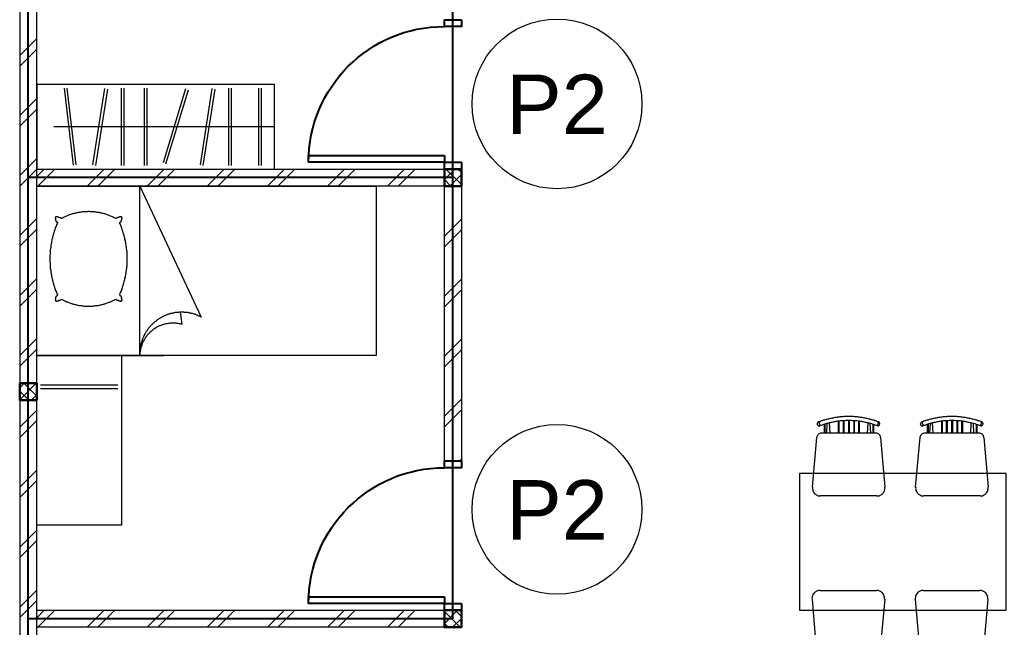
# Model space of a CAD drawing. Header units: millimetres. Extents: x -108 to 357, y -17 to 192.
# Drawn here: x -1.05 to 4.76, y 7.65 to 11.23 of the extents above; entities that cross this region are included whole.
import ezdxf
from ezdxf.enums import TextEntityAlignment as Align

# ---------------------------------------------------------------- set-up
doc = ezdxf.new("R2010")
doc.units = ezdxf.units.MM
for name, color, linetype, lineweight in [('ars', 11, 'Continuous', 0), ('KOL', 1, 'Continuous', 30), ('KOLOM', 4, 'Continuous', 9), ('NOT', 7, 'Continuous', 20), ('tem', 5, 'Continuous', 20)]:
    doc.layers.add(name, color=color, linetype=linetype, lineweight=lineweight)
doc.layers.add('as', color=1, linetype='Continuous', plot=False)
doc.layers.add('Kusen', color=30, linetype='Continuous')
doc.styles.add('S', font='simplex', dxfattribs={"width": 0.75})
doc.styles.get("Standard").update_dxf_attribs({"font": 'arial.ttf'})

# ---------------------------------------------------------------- blocks, each defined once
blk = doc.blocks.new('NAV')
blk.add_circle((0, -0.4), 0.4)
at = {"style": 'S', "width": 0.75, "flags": 4}
blk.add_attdef('AV', text='', height=0.3, dxfattribs=at).set_placement((0, -0.4), align=Align.MIDDLE)
blk = doc.blocks.new('K 10.10')
at = {"layer": 'ars'}
h = blk.add_hatch(dxfattribs=at)
h.set_pattern_fill('_USER', color=256, scale=0.05, angle=45, double=1, pattern_type=0)
h.set_pattern_definition([(45, (0, 0), (-0.035355339, 0.035355339), []), (135, (0, 0), (-0.035355339, -0.035355339), [])])
h.paths.add_polyline_path([(1560.5383, 1380.4069), (1560.6383, 1380.4069), (1560.6383, 1380.5069), (1560.5383, 1380.5069)])
at = {"layer": 'KOL'}
blk.add_lwpolyline([(1560.5383, 1380.4069), (1560.6383, 1380.4069), (1560.6383, 1380.5069), (1560.5383, 1380.5069)], close=True, dxfattribs=at)
blk = doc.blocks.new('LEMARI1')
for points in [[(0.6998, 0.4988), (-0.6998, 0.4988)], [(-0.6998, 0), (0.6998, 0), (0.6998, 0.4988), (-0.6998, 0.4988), (-0.6998, 0)], [(-0.5387, 0.4758), (-0.4855, 0.023)], [(-0.4685, 0.0254), (-0.5206, 0.477)], [(-0.3002, 0.4746), (-0.3705, 0.0242)], [(-0.3523, 0.0218), (-0.2821, 0.4709)], [(-0.2034, 0.477), (-0.2034, 0.0218)], [(-0.1852, 0.0218), (-0.1852, 0.477)], [(-0.0678, 0.477), (-0.0678, 0.0218)], [(-0.0496, 0.0218), (-0.0496, 0.477)], [(0.1755, 0.4722), (0.0436, 0.0363)], [(0.0605, 0.0315), (0.1937, 0.4673)], [(0.3317, 0.4746), (0.2627, 0.0242)], [(0.2797, 0.0218), (0.3499, 0.4709)], [(0.4286, 0.477), (0.4286, 0.0218)], [(0.4467, 0.0218), (0.4467, 0.477)], [(0.6053, 0.477), (0.6053, 0.0218)], [(0.6235, 0.0218), (0.6235, 0.477)], [(0.6998, 0.2494), (-0.5993, 0.2494)]]:
    blk.add_lwpolyline(points)
blk = doc.blocks.new('MEJA MAKAN')
for points in [[(0.4025, 1.2167), (-0.4025, 1.2167)], [(-0.4025, 1.2167), (-0.4025, 0)], [(0.4025, 0), (0.4025, 1.2167)], [(-0.7185, 1.1114), (-0.7209, 1.1053), (-0.7234, 1.0993), (-0.7258, 1.0944), (-0.727, 1.0884), (-0.7294, 1.0835), (-0.7306, 1.0775), (-0.7318, 1.0726), (-0.7343, 1.0666), (-0.7355, 1.0605), (-0.7367, 1.0557), (-0.7391, 1.0496), (-0.7403, 1.0436), (-0.7415, 1.0387), (-0.7427, 1.0327), (-0.7439, 1.0266), (-0.7452, 1.0218), (-0.7452, 1.0157), (-0.7464, 1.0097), (-0.7476, 1.0048), (-0.7488, 0.9988), (-0.7488, 0.9927), (-0.75, 0.9867), (-0.75, 0.9818), (-0.7512, 0.9758), (-0.7512, 0.9697), (-0.7524, 0.9637), (-0.7524, 0.9588), (-0.7524, 0.9528), (-0.7524, 0.9467), (-0.7536, 0.9407), (-0.7536, 0.9358), (-0.7536, 0.9298), (-0.7536, 0.9237), (-0.7536, 0.9177), (-0.7524, 0.9128), (-0.7524, 0.9068), (-0.7524, 0.9007), (-0.7524, 0.8947), (-0.7512, 0.8898), (-0.7512, 0.8838), (-0.75, 0.8777), (-0.75, 0.8717), (-0.7488, 0.8668), (-0.7488, 0.8608), (-0.7476, 0.8547), (-0.7464, 0.8487), (-0.7452, 0.8438), (-0.7452, 0.8378), (-0.7439, 0.8317), (-0.7427, 0.8269), (-0.7415, 0.8208), (-0.7403, 0.8148), (-0.7391, 0.8099), (-0.7367, 0.8039), (-0.7355, 0.7978), (-0.7343, 0.793), (-0.7318, 0.7869), (-0.7306, 0.7809), (-0.7294, 0.776), (-0.727, 0.77), (-0.7258, 0.7651), (-0.7234, 0.7591), (-0.7209, 0.7542), (-0.7185, 0.7482)], [(-0.7222, 1.1053), (-0.6992, 1.0969)], [(-0.6967, 1.1017), (-0.6979, 1.1053), (-0.7004, 1.1077), (-0.7028, 1.1102), (-0.7052, 1.1126), (-0.7088, 1.1126), (-0.7125, 1.1126), (-0.7161, 1.1126), (-0.7185, 1.1102)], [(-0.6301, 1.1186), (-0.6362, 1.1174), (-0.641, 1.115), (-0.6447, 1.1126), (-0.6495, 1.109), (-0.6519, 1.1053), (-0.6544, 1.1005), (-0.6556, 1.0956), (-0.6568, 1.0896)], [(-0.3372, 1.1429), (-0.6301, 1.1186)], [(-0.2863, 1.0956), (-0.2863, 1.1005), (-0.2875, 1.1053), (-0.2887, 1.1102), (-0.29, 1.115), (-0.2924, 1.1199), (-0.2948, 1.1235), (-0.2984, 1.1271), (-0.3008, 1.1308), (-0.3057, 1.1344), (-0.3093, 1.1368), (-0.3142, 1.1392), (-0.3178, 1.1416), (-0.3226, 1.1429), (-0.3275, 1.1429), (-0.3323, 1.1441), (-0.3372, 1.1429)], [(0.3214, 1.1404), (0.3166, 1.1404), (0.3117, 1.1404), (0.3069, 1.1392), (0.3021, 1.138), (0.2972, 1.1368), (0.2936, 1.1344), (0.2887, 1.132), (0.2851, 1.1283), (0.2815, 1.1247), (0.2791, 1.1211), (0.2766, 1.1174), (0.2742, 1.1126), (0.2718, 1.1077), (0.2706, 1.1029), (0.2706, 1.0981), (0.2706, 1.0932)], [(0.3214, 1.1404), (0.6144, 1.115)], [(0.641, 1.0872), (0.6398, 1.0932), (0.6386, 1.0981), (0.6362, 1.1029), (0.6326, 1.1065), (0.6289, 1.1102), (0.6253, 1.1126), (0.6205, 1.115), (0.6144, 1.115)], [(0.704, 1.1102), (0.7016, 1.1114), (0.6979, 1.1126), (0.6943, 1.1126), (0.6907, 1.1126), (0.687, 1.1102), (0.6846, 1.1077), (0.6822, 1.1041), (0.681, 1.1005)], [(0.7052, 1.1041), (0.6834, 1.0969)], [(0.704, 0.747), (0.7064, 0.7518), (0.7076, 0.7579), (0.71, 0.7627), (0.7125, 0.7688), (0.7137, 0.7736), (0.7161, 0.7797), (0.7173, 0.7857), (0.7185, 0.7906), (0.7209, 0.7966), (0.7222, 0.8015), (0.7234, 0.8075), (0.7246, 0.8136), (0.7258, 0.8184), (0.727, 0.8245), (0.7282, 0.8305), (0.7294, 0.8366), (0.7306, 0.8414), (0.7318, 0.8475), (0.7331, 0.8535), (0.7331, 0.8584), (0.7343, 0.8644), (0.7343, 0.8705), (0.7355, 0.8765), (0.7355, 0.8814), (0.7367, 0.8874), (0.7367, 0.8935), (0.7379, 0.8995), (0.7379, 0.9044), (0.7379, 0.9104), (0.7379, 0.9165), (0.7379, 0.9225), (0.7379, 0.9274), (0.7379, 0.9334), (0.7379, 0.9395), (0.7379, 0.9455), (0.7379, 0.9504), (0.7379, 0.9564), (0.7367, 0.9625), (0.7367, 0.9685), (0.7355, 0.9734), (0.7355, 0.9794), (0.7343, 0.9855), (0.7343, 0.9915), (0.7331, 0.9964), (0.7331, 1.0024), (0.7318, 1.0085), (0.7306, 1.0145), (0.7294, 1.0194), (0.7282, 1.0254), (0.727, 1.0315), (0.7258, 1.0363), (0.7246, 1.0424), (0.7234, 1.0484), (0.7222, 1.0533), (0.7209, 1.0593), (0.7185, 1.0654), (0.7173, 1.0702), (0.7161, 1.0763), (0.7137, 1.0811), (0.7125, 1.0872), (0.71, 1.0932), (0.7076, 1.0981), (0.7064, 1.1041), (0.704, 1.109)], [(-0.6967, 1.1017), (-0.6992, 1.0969), (-0.7016, 1.092), (-0.7028, 1.0872), (-0.7052, 1.0811), (-0.7064, 1.0763), (-0.7088, 1.0702), (-0.71, 1.0654), (-0.7113, 1.0605), (-0.7125, 1.0545), (-0.7149, 1.0496), (-0.7161, 1.0436), (-0.7173, 1.0387), (-0.7185, 1.0327), (-0.7197, 1.0278), (-0.7209, 1.023), (-0.7222, 1.0169), (-0.7222, 1.0121), (-0.7234, 1.0061), (-0.7246, 1.0012), (-0.7246, 0.9952), (-0.7258, 0.9903), (-0.727, 0.9843), (-0.727, 0.9794), (-0.7282, 0.9734), (-0.7282, 0.9685), (-0.7282, 0.9625), (-0.7294, 0.9564), (-0.7294, 0.9516), (-0.7294, 0.9455), (-0.7294, 0.9407), (-0.7294, 0.9346), (-0.7294, 0.9298), (-0.7294, 0.9237), (-0.7294, 0.9189), (-0.7294, 0.9128), (-0.7294, 0.908), (-0.7294, 0.9019), (-0.7282, 0.8971), (-0.7282, 0.891), (-0.7282, 0.8862), (-0.727, 0.8801), (-0.727, 0.8753), (-0.7258, 0.8692), (-0.7246, 0.8644), (-0.7246, 0.8584), (-0.7234, 0.8535), (-0.7222, 0.8475), (-0.7222, 0.8426), (-0.7209, 0.8366), (-0.7197, 0.8317), (-0.7185, 0.8257), (-0.7173, 0.8208), (-0.7161, 0.8148), (-0.7149, 0.8099), (-0.7125, 0.8039), (-0.7113, 0.799), (-0.71, 0.7942), (-0.7076, 0.7881), (-0.7064, 0.7833), (-0.7052, 0.7772), (-0.7028, 0.7724), (-0.7016, 0.7676), (-0.6992, 0.7615), (-0.6967, 0.7567)], [(-0.6568, 1.0593), (-0.7137, 1.0557)], [(-0.7076, 1.0751), (-0.6568, 1.0751)], [(-0.7076, 1.0714), (-0.6568, 1.0714)], [(-0.6568, 1.0896), (-0.6568, 0.77)], [(-0.2863, 1.0956), (-0.2863, 0.7639)], [(0.2706, 0.7615), (0.2706, 1.0932)], [(0.641, 0.7676), (0.641, 1.0872)], [(0.6907, 1.0726), (0.641, 1.0726)], [(0.6931, 1.0678), (0.641, 1.0678)], [(0.641, 1.0569), (0.6967, 1.0545)], [(0.6822, 0.7554), (0.6846, 0.7603), (0.6858, 0.7651), (0.6883, 0.7712), (0.6895, 0.776), (0.6919, 0.7809), (0.6931, 0.7869), (0.6943, 0.7918), (0.6967, 0.7978), (0.6979, 0.8027), (0.6992, 0.8075), (0.7004, 0.8136), (0.7016, 0.8184), (0.7028, 0.8245), (0.704, 0.8293), (0.7052, 0.8354), (0.7064, 0.8402), (0.7076, 0.8462), (0.7088, 0.8511), (0.7088, 0.8571), (0.71, 0.862), (0.7113, 0.868), (0.7113, 0.8729), (0.7125, 0.8789), (0.7125, 0.8838), (0.7137, 0.8898), (0.7137, 0.8947), (0.7137, 0.9007), (0.7137, 0.9056), (0.7149, 0.9116), (0.7149, 0.9165), (0.7149, 0.9225), (0.7149, 0.9274), (0.7149, 0.9334), (0.7149, 0.9383), (0.7149, 0.9443), (0.7137, 0.9504), (0.7137, 0.9552), (0.7137, 0.9613), (0.7137, 0.9661), (0.7125, 0.9722), (0.7125, 0.977), (0.7113, 0.9831), (0.7113, 0.9879), (0.71, 0.9939), (0.7088, 0.9988), (0.7088, 1.0048), (0.7076, 1.0097), (0.7064, 1.0157), (0.7052, 1.0206), (0.704, 1.0266), (0.7028, 1.0315), (0.7016, 1.0375), (0.7004, 1.0424), (0.6992, 1.0472), (0.6979, 1.0533), (0.6967, 1.0581), (0.6943, 1.0642), (0.6931, 1.069), (0.6919, 1.0738), (0.6895, 1.0799), (0.6883, 1.0847), (0.6858, 1.0896), (0.6846, 1.0956), (0.6822, 1.1005)], [(-0.7258, 0.9915), (-0.6568, 0.9915)], [(-0.6568, 1.04), (-0.7161, 1.0424)], [(0.641, 1.0375), (0.7004, 1.0412)], [(0.71, 0.9891), (0.641, 0.9891)], [(-0.7294, 0.9625), (-0.6568, 0.9625)], [(-0.7294, 0.9576), (-0.6568, 0.9576)], [(-0.7294, 0.9322), (-0.6568, 0.9322)], [(-0.7258, 0.9855), (-0.6568, 0.9855)], [(0.71, 0.9855), (0.641, 0.9855)], [(0.7125, 0.96), (0.641, 0.96)], [(0.7125, 0.9564), (0.641, 0.9564)], [(0.7137, 0.9298), (0.641, 0.9298)], [(-0.7294, 0.9262), (-0.6568, 0.9262)], [(-0.7294, 0.9007), (-0.6568, 0.9007)], [(-0.7294, 0.8959), (-0.6568, 0.8959)], [(-0.7258, 0.8717), (-0.6568, 0.8717)], [(0.7137, 0.9249), (0.641, 0.9249)], [(0.7125, 0.8983), (0.641, 0.8983)], [(0.7125, 0.8947), (0.641, 0.8947)], [(-0.7258, 0.8668), (-0.6568, 0.8668)], [(-0.6568, 0.8184), (-0.7161, 0.8148)], [(0.71, 0.8705), (0.641, 0.8705)], [(0.71, 0.8656), (0.641, 0.8656)], [(0.641, 0.8172), (0.7004, 0.8136)], [(-0.7209, 0.7518), (-0.6992, 0.7603)], [(-0.7197, 0.7482), (-0.7161, 0.7458), (-0.7125, 0.7446), (-0.7088, 0.7446), (-0.7052, 0.7458), (-0.7016, 0.747), (-0.6992, 0.7494), (-0.6979, 0.753), (-0.6967, 0.7567)], [(-0.6568, 0.799), (-0.7125, 0.8015)], [(-0.7088, 0.7893), (-0.6568, 0.7893)], [(-0.7076, 0.7833), (-0.6568, 0.7833)], [(-0.6568, 0.77), (-0.6556, 0.7651), (-0.6544, 0.7591), (-0.6519, 0.7554), (-0.6495, 0.7506), (-0.6447, 0.747), (-0.641, 0.7446), (-0.6362, 0.7433), (-0.6301, 0.7421)], [(-0.3372, 0.7167), (-0.3323, 0.7167), (-0.3275, 0.7167), (-0.3226, 0.7179), (-0.3178, 0.7191), (-0.3142, 0.7203), (-0.3093, 0.7228), (-0.3057, 0.7264), (-0.3008, 0.7288), (-0.2984, 0.7324), (-0.2948, 0.7361), (-0.2924, 0.7409), (-0.29, 0.7446), (-0.2887, 0.7494), (-0.2875, 0.7542), (-0.2863, 0.7591), (-0.2863, 0.7639)], [(0.2706, 0.7615), (0.2706, 0.7567), (0.2706, 0.7518), (0.2718, 0.747), (0.2742, 0.7421), (0.2766, 0.7373), (0.2791, 0.7337), (0.2815, 0.73), (0.2851, 0.7264), (0.2887, 0.7228), (0.2936, 0.7203), (0.2972, 0.7179), (0.3021, 0.7167), (0.3069, 0.7155), (0.3117, 0.7143), (0.3166, 0.7143), (0.3214, 0.7143)], [(0.6144, 0.7397), (0.6205, 0.7397), (0.6253, 0.7421), (0.6289, 0.7446), (0.6326, 0.7482), (0.6362, 0.7518), (0.6386, 0.7567), (0.6398, 0.7615), (0.641, 0.7676)], [(0.641, 0.7978), (0.6967, 0.8015)], [(0.6919, 0.7857), (0.641, 0.7857)], [(0.6907, 0.7809), (0.641, 0.7809)], [(0.6822, 0.7554), (0.6834, 0.7518), (0.6846, 0.7494), (0.6883, 0.747), (0.6907, 0.7458), (0.6943, 0.7446), (0.6979, 0.7446), (0.7004, 0.7458), (0.704, 0.747)], [(0.7064, 0.7518), (0.6834, 0.7603)], [(-0.3372, 0.7155), (-0.6301, 0.7421)], [(0.3214, 0.7131), (0.6144, 0.7385)], [(-0.3372, 0.5363), (-0.6301, 0.5109)], [(-0.2863, 0.4891), (-0.2863, 0.4939), (-0.2875, 0.4988), (-0.2887, 0.5036), (-0.29, 0.5073), (-0.2924, 0.5121), (-0.2948, 0.5157), (-0.2984, 0.5206), (-0.3008, 0.523), (-0.3057, 0.5266), (-0.3093, 0.5291), (-0.3142, 0.5315), (-0.3178, 0.5339), (-0.3226, 0.5351), (-0.3275, 0.5351), (-0.3323, 0.5363), (-0.3372, 0.5363)], [(0.3214, 0.5327), (0.3166, 0.5339), (0.3117, 0.5327), (0.3069, 0.5327), (0.3021, 0.5315), (0.2972, 0.5291), (0.2936, 0.5266), (0.2887, 0.5242), (0.2851, 0.5206), (0.2815, 0.5169), (0.2791, 0.5133), (0.2766, 0.5097), (0.2742, 0.5048), (0.2718, 0.5), (0.2706, 0.4952), (0.2706, 0.4903), (0.2706, 0.4855)], [(0.3214, 0.5339), (0.6144, 0.5073)], [(-0.7185, 0.5036), (-0.7209, 0.4976), (-0.7234, 0.4927), (-0.7258, 0.4867), (-0.727, 0.4818), (-0.7294, 0.4758), (-0.7306, 0.4697), (-0.7318, 0.4649), (-0.7343, 0.4588), (-0.7355, 0.454), (-0.7367, 0.4479), (-0.7391, 0.4419), (-0.7403, 0.437), (-0.7415, 0.431), (-0.7427, 0.4249), (-0.7439, 0.4201), (-0.7452, 0.414), (-0.7452, 0.408), (-0.7464, 0.4019), (-0.7476, 0.3971), (-0.7488, 0.391), (-0.7488, 0.385), (-0.75, 0.3801), (-0.75, 0.3741), (-0.7512, 0.368), (-0.7512, 0.362), (-0.7524, 0.3571), (-0.7524, 0.3511), (-0.7524, 0.345), (-0.7524, 0.339), (-0.7536, 0.3341), (-0.7536, 0.3281), (-0.7536, 0.322), (-0.7536, 0.316), (-0.7536, 0.3099), (-0.7524, 0.3051), (-0.7524, 0.299), (-0.7524, 0.293), (-0.7524, 0.2869), (-0.7512, 0.2821), (-0.7512, 0.276), (-0.75, 0.27), (-0.75, 0.2639), (-0.7488, 0.2591), (-0.7488, 0.253), (-0.7476, 0.247), (-0.7464, 0.2421), (-0.7452, 0.2361), (-0.7452, 0.23), (-0.7439, 0.224), (-0.7427, 0.2191), (-0.7415, 0.2131), (-0.7403, 0.207), (-0.7391, 0.2022), (-0.7367, 0.1961), (-0.7355, 0.1901), (-0.7343, 0.1852), (-0.7318, 0.1792), (-0.7306, 0.1743), (-0.7294, 0.1683), (-0.727, 0.1622), (-0.7258, 0.1574), (-0.7234, 0.1513), (-0.7209, 0.1465), (-0.7185, 0.1404)], [(-0.6967, 0.4952), (-0.6992, 0.4891), (-0.7016, 0.4843), (-0.7028, 0.4794), (-0.7052, 0.4734), (-0.7064, 0.4685), (-0.7088, 0.4637), (-0.71, 0.4576), (-0.7113, 0.4528), (-0.7125, 0.4467), (-0.7149, 0.4419), (-0.7161, 0.437), (-0.7173, 0.431), (-0.7185, 0.4262), (-0.7197, 0.4201), (-0.7209, 0.4153), (-0.7222, 0.4092), (-0.7222, 0.4044), (-0.7234, 0.3983), (-0.7246, 0.3935), (-0.7246, 0.3874), (-0.7258, 0.3826), (-0.727, 0.3765), (-0.727, 0.3717), (-0.7282, 0.3656), (-0.7282, 0.3608), (-0.7282, 0.3547), (-0.7294, 0.3499), (-0.7294, 0.3438), (-0.7294, 0.339), (-0.7294, 0.3329), (-0.7294, 0.3281), (-0.7294, 0.322), (-0.7294, 0.316), (-0.7294, 0.3111), (-0.7294, 0.3051), (-0.7294, 0.3002), (-0.7294, 0.2942), (-0.7282, 0.2893), (-0.7282, 0.2833), (-0.7282, 0.2785), (-0.727, 0.2724), (-0.727, 0.2676), (-0.7258, 0.2615), (-0.7246, 0.2567), (-0.7246, 0.2506), (-0.7234, 0.2458), (-0.7222, 0.2397), (-0.7222, 0.2349), (-0.7209, 0.2288), (-0.7197, 0.224), (-0.7185, 0.2179), (-0.7173, 0.2131), (-0.7161, 0.207), (-0.7149, 0.2022), (-0.7125, 0.1973), (-0.7113, 0.1913), (-0.71, 0.1864), (-0.7076, 0.1804), (-0.7064, 0.1755), (-0.7052, 0.1707), (-0.7028, 0.1646), (-0.7016, 0.1598), (-0.6992, 0.155), (-0.6967, 0.1489)], [(-0.7222, 0.4976), (-0.6992, 0.4891)], [(-0.6967, 0.4952), (-0.6979, 0.4976), (-0.7004, 0.5012), (-0.7028, 0.5024), (-0.7052, 0.5048), (-0.7088, 0.5048), (-0.7125, 0.5048), (-0.7161, 0.5048), (-0.7185, 0.5036)], [(-0.7076, 0.4685), (-0.6568, 0.4685)], [(-0.6301, 0.5109), (-0.6362, 0.5097), (-0.641, 0.5073), (-0.6447, 0.5048), (-0.6495, 0.5012), (-0.6519, 0.4976), (-0.6544, 0.4927), (-0.6556, 0.4879), (-0.6568, 0.4818)], [(-0.6568, 0.4818), (-0.6568, 0.1622)], [(-0.2863, 0.4879), (-0.2863, 0.1562)], [(0.2706, 0.1538), (0.2706, 0.4855)], [(0.641, 0.4794), (0.6398, 0.4855), (0.6386, 0.4903), (0.6362, 0.4952), (0.6326, 0.4988), (0.6289, 0.5024), (0.6253, 0.5048), (0.6205, 0.5073), (0.6144, 0.5085)], [(0.641, 0.1598), (0.641, 0.4794)], [(0.6907, 0.4649), (0.641, 0.4649)], [(0.704, 0.5024), (0.7016, 0.5036), (0.6979, 0.5048), (0.6943, 0.5061), (0.6907, 0.5048), (0.687, 0.5024), (0.6846, 0.5), (0.6822, 0.4964), (0.681, 0.4927)], [(0.6822, 0.1477), (0.6846, 0.1525), (0.6858, 0.1586), (0.6883, 0.1634), (0.6895, 0.1683), (0.6919, 0.1743), (0.6931, 0.1792), (0.6943, 0.184), (0.6967, 0.1901), (0.6979, 0.1949), (0.6992, 0.201), (0.7004, 0.2058), (0.7016, 0.2107), (0.7028, 0.2167), (0.704, 0.2215), (0.7052, 0.2276), (0.7064, 0.2324), (0.7076, 0.2385), (0.7088, 0.2433), (0.7088, 0.2494), (0.71, 0.2542), (0.7113, 0.2603), (0.7113, 0.2651), (0.7125, 0.2712), (0.7125, 0.276), (0.7137, 0.2821), (0.7137, 0.2869), (0.7137, 0.293), (0.7137, 0.2978), (0.7149, 0.3039), (0.7149, 0.3087), (0.7149, 0.3148), (0.7149, 0.3208), (0.7149, 0.3257), (0.7149, 0.3317), (0.7149, 0.3366), (0.7137, 0.3426), (0.7137, 0.3475), (0.7137, 0.3535), (0.7137, 0.3584), (0.7125, 0.3644), (0.7125, 0.3692), (0.7113, 0.3753), (0.7113, 0.3801), (0.71, 0.3862), (0.7088, 0.391), (0.7088, 0.3971), (0.7076, 0.4019), (0.7064, 0.408), (0.7052, 0.4128), (0.704, 0.4189), (0.7028, 0.4237), (0.7016, 0.4298), (0.7004, 0.4346), (0.6992, 0.4407), (0.6979, 0.4455), (0.6967, 0.4504), (0.6943, 0.4564), (0.6931, 0.4613), (0.6919, 0.4673), (0.6895, 0.4722), (0.6883, 0.477), (0.6858, 0.4831), (0.6846, 0.4879), (0.6822, 0.4927)], [(0.7052, 0.4964), (0.6834, 0.4891)], [(0.704, 0.1392), (0.7064, 0.1441), (0.7076, 0.1501), (0.71, 0.155), (0.7125, 0.161), (0.7137, 0.1671), (0.7161, 0.1719), (0.7173, 0.178), (0.7185, 0.1828), (0.7209, 0.1889), (0.7222, 0.1949), (0.7234, 0.1998), (0.7246, 0.2058), (0.7258, 0.2119), (0.727, 0.2167), (0.7282, 0.2228), (0.7294, 0.2288), (0.7306, 0.2337), (0.7318, 0.2397), (0.7331, 0.2458), (0.7331, 0.2518), (0.7343, 0.2567), (0.7343, 0.2627), (0.7355, 0.2688), (0.7355, 0.2748), (0.7367, 0.2797), (0.7367, 0.2857), (0.7379, 0.2918), (0.7379, 0.2978), (0.7379, 0.3027), (0.7379, 0.3087), (0.7379, 0.3148), (0.7379, 0.3208), (0.7379, 0.3257), (0.7379, 0.3317), (0.7379, 0.3378), (0.7379, 0.3438), (0.7379, 0.3487), (0.7367, 0.3547), (0.7367, 0.3608), (0.7355, 0.3668), (0.7355, 0.3717), (0.7343, 0.3777), (0.7343, 0.3838), (0.7331, 0.3898), (0.7331, 0.3947), (0.7318, 0.4007), (0.7306, 0.4068), (0.7294, 0.4116), (0.7282, 0.4177), (0.727, 0.4237), (0.7258, 0.4286), (0.7246, 0.4346), (0.7234, 0.4407), (0.7222, 0.4455), (0.7209, 0.4516), (0.7185, 0.4576), (0.7173, 0.4625), (0.7161, 0.4685), (0.7137, 0.4746), (0.7125, 0.4794), (0.71, 0.4855), (0.7076, 0.4903), (0.7064, 0.4964), (0.704, 0.5012)], [(-0.6568, 0.4322), (-0.7161, 0.4346)], [(-0.6568, 0.4516), (-0.7137, 0.4479)], [(-0.7076, 0.4637), (-0.6568, 0.4637)], [(0.6931, 0.46), (0.641, 0.46)], [(0.641, 0.4492), (0.6967, 0.4467)], [(0.641, 0.431), (0.7004, 0.4346)], [(-0.7294, 0.3547), (-0.6568, 0.3547)], [(-0.7294, 0.3499), (-0.6568, 0.3499)], [(-0.7258, 0.3838), (-0.6568, 0.3838)], [(-0.7258, 0.3789), (-0.6568, 0.3789)], [(0.71, 0.3814), (0.641, 0.3814)], [(0.71, 0.3777), (0.641, 0.3777)], [(0.7125, 0.3535), (0.641, 0.3535)], [(0.7125, 0.3487), (0.641, 0.3487)], [(-0.7294, 0.3245), (-0.6568, 0.3245)], [(-0.7294, 0.3184), (-0.6568, 0.3184)], [(-0.7294, 0.293), (-0.6568, 0.293)], [(0.7137, 0.322), (0.641, 0.322)], [(0.7137, 0.3172), (0.641, 0.3172)], [(0.7125, 0.2906), (0.641, 0.2906)], [(-0.7294, 0.2881), (-0.6568, 0.2881)], [(-0.7258, 0.2639), (-0.6568, 0.2639)], [(-0.7258, 0.2603), (-0.6568, 0.2603)], [(0.7125, 0.2869), (0.641, 0.2869)], [(0.71, 0.2627), (0.641, 0.2627)], [(0.71, 0.2579), (0.641, 0.2579)], [(-0.6568, 0.2107), (-0.7161, 0.207)], [(-0.6568, 0.1913), (-0.7125, 0.1949)], [(-0.7088, 0.1816), (-0.6568, 0.1816)], [(-0.7076, 0.1768), (-0.6568, 0.1768)], [(0.641, 0.2094), (0.7004, 0.207)], [(0.641, 0.1901), (0.6967, 0.1937)], [(0.6919, 0.178), (0.641, 0.178)], [(-0.7209, 0.1441), (-0.6992, 0.1525)], [(-0.7197, 0.1404), (-0.7161, 0.138), (-0.7125, 0.1368), (-0.7088, 0.1368), (-0.7052, 0.138), (-0.7016, 0.1392), (-0.6992, 0.1416), (-0.6979, 0.1453), (-0.6967, 0.1489)], [(-0.6568, 0.1622), (-0.6556, 0.1574), (-0.6544, 0.1525), (-0.6519, 0.1477), (-0.6495, 0.1429), (-0.6447, 0.1404), (-0.641, 0.1368), (-0.6362, 0.1356), (-0.6301, 0.1344)], [(-0.3372, 0.109), (-0.6301, 0.1344)], [(-0.3372, 0.109), (-0.3323, 0.109), (-0.3275, 0.109), (-0.3226, 0.1102), (-0.3178, 0.1114), (-0.3142, 0.1138), (-0.3093, 0.115), (-0.3057, 0.1186), (-0.3008, 0.1211), (-0.2984, 0.1247), (-0.2948, 0.1283), (-0.2924, 0.1332), (-0.29, 0.1368), (-0.2887, 0.1416), (-0.2875, 0.1465), (-0.2863, 0.1513), (-0.2863, 0.1562)], [(0.2706, 0.1538), (0.2706, 0.1489), (0.2706, 0.1441), (0.2718, 0.1392), (0.2742, 0.1344), (0.2766, 0.1308), (0.2791, 0.1259), (0.2815, 0.1223), (0.2851, 0.1186), (0.2887, 0.1162), (0.2936, 0.1126), (0.2972, 0.1102), (0.3021, 0.109), (0.3069, 0.1077), (0.3117, 0.1065), (0.3166, 0.1065), (0.3214, 0.1065)], [(0.3214, 0.1053), (0.6144, 0.1308)], [(0.6144, 0.132), (0.6205, 0.1332), (0.6253, 0.1344), (0.6289, 0.1368), (0.6326, 0.1404), (0.6362, 0.1453), (0.6386, 0.1489), (0.6398, 0.155), (0.641, 0.1598)], [(0.6907, 0.1731), (0.641, 0.1731)], [(0.6822, 0.1477), (0.6834, 0.1441), (0.6846, 0.1416), (0.6883, 0.1392), (0.6907, 0.138), (0.6943, 0.1368), (0.6979, 0.1368), (0.7004, 0.138), (0.704, 0.1392)], [(0.7064, 0.1441), (0.6834, 0.1525)], [(-0.4025, 0), (0.4025, 0)]]:
    blk.add_lwpolyline(points)
blk = doc.blocks.new('P.80')
at = {"layer": 'Kusen'}
for points in [[(-69.8094, -74.8368), (-69.7694, -74.8368), (-69.7694, -74.0368), (-69.8094, -74.0368)], [(-70.6094, -74.9368), (-70.5694, -74.9368), (-70.5694, -74.8368), (-70.6094, -74.8368)], [(-69.7694, -74.9368), (-69.7294, -74.9368), (-69.7294, -74.8368), (-69.7694, -74.8368)]]:
    blk.add_lwpolyline(points, close=True, dxfattribs=at)
blk.add_arc((-69.7694, -74.8368), 0.8, 90, 180, dxfattribs=at)
blk = doc.blocks.new('A-DAS')
at = {"layer": 'ars'}
h = blk.add_hatch(dxfattribs=at)
h.set_pattern_fill('TEMBOK', color=256, scale=0.25)
h.set_pattern_definition([(45, (-31.6, 5.925), (-0.176777, 0.176777), []), (45, (-31.5375, 5.925), (-0.176777, 0.176777), [])])
h.paths.add_polyline_path([(-31.55, 14.9), (-31.65, 14.9), (-31.6501, 11.7375), (-31.5501, 11.7375)])
h = blk.add_hatch(dxfattribs=at)
h.set_pattern_fill('TEMBOK', color=256, scale=0.25)
h.set_pattern_definition([(225, (-13.05, 18.65), (0.1767767, -0.1767767), []), (225, (-13.1125, 18.65), (0.1767767, -0.1767767), [])])
h.paths.add_polyline_path([(-29.15, 13), (-29.15, 12.9), (-31.55, 12.9), (-31.55, 13)])
h = blk.add_hatch(dxfattribs=at)
h.set_pattern_fill('TEMBOK', color=256, scale=0.25)
h.set_pattern_definition([(45, (-37.8, 0.05), (-0.1767767, 0.1767767), []), (45, (-37.7375, 0.05), (-0.1767767, 0.1767767), [])])
h.paths.add_polyline_path([(-29.15, 11.28), (-29.05, 11.28), (-29.05, 12.9), (-29.15, 12.9)])
h = blk.add_hatch(dxfattribs=at)
h.set_pattern_fill('TEMBOK', color=256, scale=0.25)
h.set_pattern_definition([(45, (-31.6, 7.625), (-0.176777, 0.176777), []), (45, (-31.5375, 7.625), (-0.176777, 0.176777), [])])
h.paths.add_polyline_path([(-31.55, 11.6375), (-31.65, 11.6375), (-31.65, 8.2), (-31.55, 8.2)])
h = blk.add_hatch(dxfattribs=at)
h.set_pattern_fill('TEMBOK', color=256, scale=0.25)
h.set_pattern_definition([(225, (-13.05, 16.05), (0.1767767, -0.1767767), []), (225, (-13.1125, 16.05), (0.1767767, -0.1767767), [])])
h.paths.add_polyline_path([(-29.15, 10.4), (-29.15, 10.3), (-31.55, 10.3), (-31.55, 10.4)])
for p, q in [((-31.3006, 11.9012), (-30.8018, 11.9012)), ((-31.5282, 11.7075), (-31.073, 11.7075))]:
    blk.add_line(p, q, dxfattribs=at)
for points in [[(-31.55, 11.9012), (-31.55, 12.9), (-29.5512, 12.9), (-29.5512, 11.9012)], [(-31.0512, 10.9024), (-31.55, 10.9024), (-31.55, 11.9012), (-31.0512, 11.9012)]]:
    blk.add_lwpolyline(points, close=True, dxfattribs=at)
for points in [[(-30.9423, 11.9012), (-30.9423, 12.9)], [(-30.9423, 12.9), (-30.5827, 12.1276)], [(-31.0851, 12.7087), (-31.09, 12.7111), (-31.0948, 12.7136), (-31.0996, 12.716), (-31.1045, 12.7184), (-31.1093, 12.7208), (-31.1142, 12.7232), (-31.119, 12.7245), (-31.1238, 12.7269), (-31.1287, 12.7281), (-31.1335, 12.7305), (-31.1384, 12.7317), (-31.1432, 12.7341), (-31.1481, 12.7354), (-31.1529, 12.7366), (-31.1577, 12.7378), (-31.1638, 12.739), (-31.1686, 12.7402), (-31.1735, 12.7414), (-31.1783, 12.7426), (-31.1832, 12.7438), (-31.188, 12.745), (-31.1941, 12.745), (-31.1989, 12.7462), (-31.2038, 12.7462), (-31.2086, 12.7475), (-31.2134, 12.7475), (-31.2195, 12.7487), (-31.2243, 12.7487), (-31.2292, 12.7487), (-31.234, 12.7487), (-31.2401, 12.7499), (-31.2449, 12.7499), (-31.2498, 12.7499), (-31.2546, 12.7487), (-31.2594, 12.7487), (-31.2655, 12.7487), (-31.2703, 12.7487), (-31.2752, 12.7475), (-31.28, 12.7475), (-31.2861, 12.7462), (-31.2909, 12.7462), (-31.2958, 12.745), (-31.3006, 12.745), (-31.3054, 12.7438), (-31.3103, 12.7426), (-31.3163, 12.7414), (-31.3212, 12.7402), (-31.326, 12.739), (-31.3309, 12.7378), (-31.3357, 12.7366), (-31.3406, 12.7354), (-31.3454, 12.7341), (-31.3502, 12.7317), (-31.3563, 12.7305), (-31.3611, 12.7281), (-31.366, 12.7269), (-31.3708, 12.7245), (-31.3757, 12.7232), (-31.3805, 12.7208), (-31.3841, 12.7184), (-31.389, 12.716), (-31.3938, 12.7136), (-31.3987, 12.7111), (-31.4035, 12.7087)], [(-31.4277, 12.6833), (-31.4301, 12.6772), (-31.4338, 12.6712), (-31.4362, 12.6639), (-31.4386, 12.6579), (-31.441, 12.6518), (-31.4435, 12.6446), (-31.4459, 12.6385), (-31.4471, 12.6312), (-31.4495, 12.6252), (-31.4519, 12.6191), (-31.4531, 12.6119), (-31.4556, 12.6058), (-31.4568, 12.5985), (-31.458, 12.5925), (-31.4604, 12.5852), (-31.4616, 12.5792), (-31.4628, 12.5719), (-31.464, 12.5659), (-31.4653, 12.5586), (-31.4665, 12.5525), (-31.4677, 12.5453), (-31.4677, 12.538), (-31.4689, 12.532), (-31.4701, 12.5247), (-31.4701, 12.5186), (-31.4713, 12.5114), (-31.4713, 12.5053), (-31.4713, 12.4981), (-31.4725, 12.4908), (-31.4725, 12.4847), (-31.4725, 12.4775), (-31.4725, 12.4714), (-31.4725, 12.4642), (-31.4725, 12.4569), (-31.4725, 12.4508), (-31.4713, 12.4436), (-31.4713, 12.4375), (-31.4713, 12.4303), (-31.4701, 12.423), (-31.4701, 12.4169), (-31.4689, 12.4097), (-31.4677, 12.4036), (-31.4677, 12.3964), (-31.4665, 12.3891), (-31.4653, 12.3831), (-31.464, 12.3758), (-31.4628, 12.3697), (-31.4616, 12.3625), (-31.4604, 12.3564), (-31.458, 12.3492), (-31.4568, 12.3431), (-31.4556, 12.3358), (-31.4531, 12.3298), (-31.4519, 12.3225), (-31.4495, 12.3165), (-31.4471, 12.3104), (-31.4459, 12.3031), (-31.4435, 12.2971), (-31.441, 12.2898), (-31.4386, 12.2838), (-31.4362, 12.2777), (-31.4338, 12.2705), (-31.4301, 12.2644), (-31.4277, 12.2584)], [(-31.4035, 12.7087), (-31.4035, 12.7087), (-31.4059, 12.7087), (-31.4059, 12.7099), (-31.4071, 12.7099), (-31.4071, 12.7111), (-31.4084, 12.7111), (-31.4084, 12.7123), (-31.412, 12.7123), (-31.412, 12.7123), (-31.4144, 12.7123), (-31.4144, 12.7136), (-31.418, 12.7136), (-31.418, 12.7148), (-31.4192, 12.7148), (-31.4192, 12.7148), (-31.4217, 12.7148), (-31.4217, 12.716), (-31.4241, 12.716), (-31.4241, 12.7172), (-31.4277, 12.7172), (-31.4277, 12.7184), (-31.4301, 12.7184), (-31.4301, 12.7184), (-31.4374, 12.7184), (-31.4374, 12.7184), (-31.4398, 12.7184), (-31.4398, 12.7172), (-31.4398, 12.7172), (-31.4398, 12.7148), (-31.441, 12.7148), (-31.441, 12.7136), (-31.4423, 12.7136), (-31.4423, 12.7099), (-31.441, 12.7099), (-31.441, 12.7087), (-31.4398, 12.7087), (-31.4398, 12.7002), (-31.4398, 12.7002), (-31.4398, 12.6978), (-31.4386, 12.6978), (-31.4386, 12.6966), (-31.4374, 12.6966), (-31.4374, 12.693), (-31.435, 12.693), (-31.435, 12.6906), (-31.4338, 12.6906), (-31.4338, 12.6893), (-31.4326, 12.6893), (-31.4326, 12.6869), (-31.4301, 12.6869), (-31.4301, 12.6857), (-31.4289, 12.6857), (-31.4289, 12.6845), (-31.4277, 12.6845), (-31.4277, 12.6845), (-31.4277, 12.6845), (-31.4277, 12.6833)], [(-31.0609, 12.6845), (-31.0597, 12.6845), (-31.0597, 12.6845), (-31.0597, 12.6845), (-31.0597, 12.6857), (-31.0585, 12.6857), (-31.0585, 12.6869), (-31.0573, 12.6869), (-31.0573, 12.6893), (-31.0561, 12.6893), (-31.0561, 12.6906), (-31.0536, 12.6906), (-31.0536, 12.693), (-31.0512, 12.693), (-31.0512, 12.6966), (-31.0512, 12.6966), (-31.0512, 12.6978), (-31.05, 12.6978), (-31.05, 12.7002), (-31.0488, 12.7002), (-31.0488, 12.7087), (-31.0476, 12.7087), (-31.0476, 12.7099), (-31.0476, 12.7099), (-31.0476, 12.7136), (-31.0476, 12.7136), (-31.0476, 12.7148), (-31.0488, 12.7148), (-31.0488, 12.7172), (-31.05, 12.7172), (-31.05, 12.7184), (-31.0512, 12.7184), (-31.0512, 12.7184), (-31.0585, 12.7184), (-31.0585, 12.7184), (-31.0609, 12.7184), (-31.0609, 12.7172), (-31.0657, 12.7172), (-31.0657, 12.716), (-31.0682, 12.716), (-31.0682, 12.7148), (-31.0694, 12.7148), (-31.0694, 12.7148), (-31.0718, 12.7148), (-31.0718, 12.7136), (-31.0742, 12.7136), (-31.0742, 12.7123), (-31.0766, 12.7123), (-31.0766, 12.7123), (-31.0791, 12.7123), (-31.0791, 12.7111), (-31.0815, 12.7111), (-31.0815, 12.7099), (-31.0839, 12.7099), (-31.0839, 12.7087), (-31.0851, 12.7087), (-31.0851, 12.7087)], [(-31.0621, 12.2584), (-31.0597, 12.2644), (-31.0561, 12.2717), (-31.0536, 12.2777), (-31.0512, 12.2838), (-31.0488, 12.2898), (-31.0464, 12.2971), (-31.0452, 12.3031), (-31.0427, 12.3104), (-31.0403, 12.3165), (-31.0391, 12.3225), (-31.0367, 12.3298), (-31.0355, 12.3358), (-31.0331, 12.3431), (-31.0318, 12.3492), (-31.0306, 12.3564), (-31.0282, 12.3625), (-31.027, 12.3697), (-31.0258, 12.3758), (-31.0246, 12.3831), (-31.0234, 12.3891), (-31.0234, 12.3964), (-31.0222, 12.4036), (-31.0209, 12.4097), (-31.0197, 12.4169), (-31.0197, 12.423), (-31.0185, 12.4303), (-31.0185, 12.4375), (-31.0185, 12.4436), (-31.0173, 12.4508), (-31.0173, 12.4569), (-31.0173, 12.4642), (-31.0173, 12.4714), (-31.0173, 12.4775), (-31.0173, 12.4847), (-31.0173, 12.4908), (-31.0185, 12.4981), (-31.0185, 12.5053), (-31.0185, 12.5114), (-31.0197, 12.5186), (-31.0197, 12.5247), (-31.0209, 12.532), (-31.0222, 12.5392), (-31.0234, 12.5453), (-31.0234, 12.5525), (-31.0246, 12.5586), (-31.0258, 12.5659), (-31.027, 12.5719), (-31.0282, 12.5792), (-31.0306, 12.5852), (-31.0318, 12.5925), (-31.0331, 12.5985), (-31.0355, 12.6058), (-31.0367, 12.6119), (-31.0391, 12.6191), (-31.0403, 12.6252), (-31.0427, 12.6312), (-31.0452, 12.6385), (-31.0464, 12.6446), (-31.0488, 12.6518), (-31.0512, 12.6579), (-31.0536, 12.6639), (-31.0573, 12.6712), (-31.0597, 12.6772), (-31.0621, 12.6833)], [(-31.0609, 12.6833), (-31.0609, 12.6845)], [(-31.4277, 12.2571), (-31.4277, 12.2571), (-31.4277, 12.2571), (-31.4277, 12.2559), (-31.4289, 12.2559), (-31.4301, 12.2559), (-31.4301, 12.2535), (-31.4326, 12.2535), (-31.4326, 12.2511), (-31.4338, 12.2511), (-31.4338, 12.2511), (-31.435, 12.2511), (-31.435, 12.2487), (-31.4374, 12.2487), (-31.4374, 12.245), (-31.4386, 12.245), (-31.4386, 12.2426), (-31.4398, 12.2426), (-31.4398, 12.2414), (-31.4398, 12.2414), (-31.4398, 12.2317), (-31.441, 12.2317), (-31.441, 12.2305), (-31.4423, 12.2305), (-31.4423, 12.2269), (-31.441, 12.2269), (-31.441, 12.2269), (-31.4398, 12.2269), (-31.4398, 12.2232), (-31.4398, 12.2232), (-31.4398, 12.2232), (-31.4374, 12.2232), (-31.4374, 12.222), (-31.4301, 12.222), (-31.4301, 12.2232), (-31.4277, 12.2232), (-31.4277, 12.2232), (-31.4241, 12.2232), (-31.4241, 12.2245), (-31.4217, 12.2245), (-31.4217, 12.2257), (-31.4192, 12.2257), (-31.4192, 12.2269), (-31.418, 12.2269), (-31.418, 12.2269), (-31.4144, 12.2269), (-31.4144, 12.2281), (-31.412, 12.2281), (-31.412, 12.2293), (-31.4084, 12.2293), (-31.4084, 12.2293), (-31.4071, 12.2293), (-31.4071, 12.2305), (-31.4059, 12.2305), (-31.4059, 12.2317), (-31.4035, 12.2317), (-31.4035, 12.2329)], [(-31.0851, 12.2329), (-31.0851, 12.2317), (-31.0839, 12.2317), (-31.0839, 12.2305), (-31.0815, 12.2305), (-31.0815, 12.2293), (-31.0791, 12.2293), (-31.0791, 12.2293), (-31.0766, 12.2293), (-31.0766, 12.2281), (-31.0742, 12.2281), (-31.0742, 12.2269), (-31.0718, 12.2269), (-31.0718, 12.2269), (-31.0694, 12.2269), (-31.0694, 12.2257), (-31.0682, 12.2257), (-31.0682, 12.2245), (-31.0657, 12.2245), (-31.0657, 12.2232), (-31.0609, 12.2232), (-31.0609, 12.2232), (-31.0585, 12.2232), (-31.0585, 12.222), (-31.0512, 12.222), (-31.0512, 12.2232), (-31.05, 12.2232), (-31.05, 12.2232), (-31.0488, 12.2232), (-31.0488, 12.2269), (-31.0476, 12.2269), (-31.0476, 12.2269), (-31.0476, 12.2269), (-31.0476, 12.2305), (-31.0476, 12.2305), (-31.0476, 12.2317), (-31.0488, 12.2317), (-31.0488, 12.2414), (-31.05, 12.2414), (-31.05, 12.2426), (-31.0512, 12.2426), (-31.0512, 12.245), (-31.0512, 12.245), (-31.0512, 12.2487), (-31.0536, 12.2487), (-31.0536, 12.2511), (-31.0561, 12.2511), (-31.0561, 12.2511), (-31.0573, 12.2511), (-31.0573, 12.2535), (-31.0585, 12.2535), (-31.0585, 12.2559), (-31.0597, 12.2559), (-31.0597, 12.2559), (-31.0597, 12.2571), (-31.0609, 12.2571), (-31.0609, 12.2571)], [(-31.4035, 12.2329), (-31.3987, 12.2305), (-31.3938, 12.2281), (-31.389, 12.2257), (-31.3841, 12.2232), (-31.3805, 12.2208), (-31.3757, 12.2184), (-31.3708, 12.2172), (-31.366, 12.2148), (-31.3611, 12.2136), (-31.3563, 12.2111), (-31.3502, 12.2099), (-31.3454, 12.2075), (-31.3406, 12.2063), (-31.3357, 12.2051), (-31.3309, 12.2039), (-31.326, 12.2027), (-31.3212, 12.2015), (-31.3163, 12.2002), (-31.3103, 12.199), (-31.3054, 12.1978), (-31.3006, 12.1966), (-31.2958, 12.1966), (-31.2909, 12.1954), (-31.2861, 12.1954), (-31.28, 12.1942), (-31.2752, 12.1942), (-31.2703, 12.193), (-31.2655, 12.193), (-31.2594, 12.193), (-31.2546, 12.193), (-31.2498, 12.193), (-31.2449, 12.1918), (-31.2389, 12.193), (-31.234, 12.193), (-31.2292, 12.193), (-31.2243, 12.193), (-31.2195, 12.193), (-31.2134, 12.1942), (-31.2086, 12.1942), (-31.2038, 12.1954), (-31.1989, 12.1954), (-31.1941, 12.1966), (-31.188, 12.1966), (-31.1832, 12.1978), (-31.1783, 12.199), (-31.1735, 12.2002), (-31.1686, 12.2015), (-31.1638, 12.2027), (-31.1577, 12.2039), (-31.1529, 12.2051), (-31.1481, 12.2063), (-31.1432, 12.2075), (-31.1384, 12.2099), (-31.1335, 12.2111), (-31.1287, 12.2136), (-31.1238, 12.2148), (-31.119, 12.2172), (-31.1142, 12.2184), (-31.1093, 12.2208), (-31.1045, 12.2232), (-31.0996, 12.2257), (-31.0948, 12.2281), (-31.09, 12.2305), (-31.0851, 12.2329)], [(-30.5827, 12.1288), (-30.5863, 12.13), (-30.59, 12.1324), (-30.5936, 12.1337), (-30.5972, 12.1361), (-30.6008, 12.1373), (-30.6045, 12.1385), (-30.6093, 12.1397), (-30.613, 12.1421), (-30.6166, 12.1433), (-30.6202, 12.1446), (-30.6238, 12.1458), (-30.6275, 12.147), (-30.6323, 12.1482), (-30.636, 12.1494), (-30.6396, 12.1494), (-30.6432, 12.1506), (-30.6469, 12.1518), (-30.6517, 12.1518), (-30.6553, 12.153), (-30.659, 12.1542), (-30.6626, 12.1542), (-30.6674, 12.1542), (-30.6711, 12.1554), (-30.6747, 12.1554), (-30.6795, 12.1554), (-30.6832, 12.1567), (-30.6868, 12.1567), (-30.6904, 12.1567), (-30.6953, 12.1567), (-30.6989, 12.1567), (-30.7025, 12.1567), (-30.7074, 12.1567), (-30.711, 12.1567), (-30.7146, 12.1554), (-30.7183, 12.1554), (-30.7231, 12.1554), (-30.7268, 12.1542), (-30.7304, 12.1542), (-30.734, 12.1542), (-30.7389, 12.153), (-30.7425, 12.1518), (-30.7461, 12.1518), (-30.7498, 12.1506), (-30.7546, 12.1494), (-30.7582, 12.1494), (-30.7619, 12.1482), (-30.7655, 12.147), (-30.7691, 12.1458), (-30.774, 12.1446), (-30.7776, 12.1433), (-30.7812, 12.1421), (-30.7849, 12.1409), (-30.7885, 12.1385), (-30.7921, 12.1373), (-30.7958, 12.1361), (-30.7994, 12.1349), (-30.803, 12.1324), (-30.8067, 12.1312), (-30.8103, 12.1288), (-30.8139, 12.1276), (-30.8176, 12.1252), (-30.8212, 12.1228), (-30.8248, 12.1203), (-30.8285, 12.1191), (-30.8321, 12.1167), (-30.8357, 12.1143), (-30.8381, 12.1119), (-30.8418, 12.1094), (-30.8454, 12.107), (-30.8478, 12.1046), (-30.8515, 12.1022), (-30.8551, 12.0998), (-30.8575, 12.0973), (-30.8611, 12.0949), (-30.8636, 12.0913), (-30.8672, 12.0889), (-30.8696, 12.0864), (-30.872, 12.0828), (-30.8757, 12.0804), (-30.8781, 12.078), (-30.8805, 12.0743), (-30.8829, 12.0719), (-30.8866, 12.0683), (-30.889, 12.0659), (-30.8914, 12.0622), (-30.8938, 12.0586), (-30.8962, 12.0562), (-30.8987, 12.0525), (-30.8999, 12.0489), (-30.9023, 12.0465), (-30.9047, 12.0429), (-30.9071, 12.0392), (-30.9096, 12.0356), (-30.9108, 12.032), (-30.9132, 12.0295), (-30.9144, 12.0259), (-30.9168, 12.0223), (-30.918, 12.0186), (-30.9205, 12.015), (-30.9217, 12.0114), (-30.9229, 12.0077), (-30.9253, 12.0041), (-30.9265, 12.0005), (-30.9277, 11.9969), (-30.9289, 11.9932), (-30.9301, 11.9896), (-30.9314, 11.9847), (-30.9326, 11.9811), (-30.9338, 11.9775), (-30.935, 11.9738), (-30.9362, 11.9702), (-30.9374, 11.9654), (-30.9374, 11.9617), (-30.9386, 11.9581), (-30.9398, 11.9545), (-30.9398, 11.9496), (-30.941, 11.946), (-30.941, 11.9424), (-30.9423, 11.9387), (-30.9423, 11.9339), (-30.9423, 11.9303), (-30.9435, 11.9266), (-30.9435, 11.9218), (-30.9435, 11.9182), (-30.9435, 11.9133), (-30.9435, 11.9097), (-30.9435, 11.9061), (-30.9435, 11.9012)], [(-30.705, 12.1567), (-30.6953, 12.084)], [(-30.6953, 12.0852), (-30.7013, 12.0864), (-30.7062, 12.0877), (-30.7122, 12.0889), (-30.7171, 12.0901), (-30.7231, 12.0901), (-30.728, 12.0913), (-30.734, 12.0913), (-30.7389, 12.0925), (-30.7449, 12.0925), (-30.751, 12.0925), (-30.7558, 12.0925), (-30.7619, 12.0913), (-30.7667, 12.0913), (-30.7728, 12.0901), (-30.7776, 12.0901), (-30.7837, 12.0889), (-30.7885, 12.0877), (-30.7946, 12.0864), (-30.7994, 12.0852), (-30.8042, 12.084), (-30.8103, 12.0816), (-30.8151, 12.0804), (-30.82, 12.078), (-30.826, 12.0768), (-30.8309, 12.0743), (-30.8357, 12.0719), (-30.8406, 12.0695), (-30.8454, 12.0659), (-30.8502, 12.0634), (-30.8551, 12.061), (-30.8599, 12.0574), (-30.8648, 12.0538), (-30.8684, 12.0501), (-30.8732, 12.0465), (-30.8769, 12.0429), (-30.8817, 12.0392), (-30.8854, 12.0356), (-30.889, 12.032), (-30.8938, 12.0271), (-30.8975, 12.0235), (-30.9011, 12.0199), (-30.9035, 12.015), (-30.9071, 12.0102), (-30.9108, 12.0053), (-30.9132, 12.0017), (-30.9156, 11.9969), (-30.9192, 11.992), (-30.9217, 11.9872), (-30.9241, 11.9823), (-30.9265, 11.9775), (-30.9289, 11.9714), (-30.9301, 11.9666), (-30.9326, 11.9617), (-30.9338, 11.9569), (-30.9362, 11.9508), (-30.9374, 11.946), (-30.9386, 11.94), (-30.9398, 11.9351), (-30.941, 11.9291), (-30.941, 11.9242), (-30.9423, 11.9182), (-30.9423, 11.9133), (-30.9435, 11.9073), (-30.9435, 11.9012)], [(-31.073, 11.7257), (-31.5282, 11.7257)]]:
    blk.add_lwpolyline(points, dxfattribs=at)
at = {"layer": 'as'}
for p, q in [((-31.6, 0.55), (-31.6, 15.75)), ((-29.1, 10.35), (-29.1, 15.75)), ((-29.1, 12.95), (-31.6, 12.95)), ((-29.1, 10.35), (-31.6, 10.35))]:
    blk.add_line(p, q, dxfattribs=at)
at = {"layer": 'tem', "ltscale": 2}
for points in [[(-31.55, 14.9), (-31.65, 14.9), (-31.65, 11.7375), (-31.55, 11.7375)], [(-31.55, 11.6375), (-31.65, 11.6375), (-31.65, 8.2), (-31.55, 8.2)]]:
    blk.add_lwpolyline(points, close=True, dxfattribs=at)
at = {"layer": 'tem'}
for points in [[(-31.55, 13), (-29.15, 13), (-29.15, 12.9), (-31.55, 12.9)], [(-29.15, 11.28), (-29.15, 12.9), (-29.05, 12.9), (-29.05, 11.28)], [(-31.55, 10.4), (-29.15, 10.4), (-29.15, 10.3), (-31.55, 10.3)]]:
    blk.add_lwpolyline(points, close=True, dxfattribs=at)
at = {"layer": 'ars'}
blk.add_blockref('LEMARI1', (-30.8502, 13), dxfattribs=at)
at = {"layer": 'ars', "rotation": 90}
blk.add_blockref('MEJA MAKAN', (-25.8419, 10.8036), dxfattribs=at)
at = {"layer": 'KOLOM', "extrusion": (0, 0, -1), "zscale": -1, "rotation": 180}
for p in [(1589.6883, 1393.4069), (1589.6883, 1390.8069)]:
    blk.add_blockref('K 10.10', p, dxfattribs=at)
at = {"layer": 'KOLOM', "extrusion": (0, 0, -1), "zscale": -1}
blk.add_blockref('K 10.10', (-1528.9883, -1368.7694), dxfattribs=at)
at = {"layer": 'Kusen', "xscale": -1, "rotation": 90}
for p in [(-103.9868, -56.7294), (-103.9868, -59.3294)]:
    blk.add_blockref('P.80', p, dxfattribs=at)

msp = doc.modelspace()

# ---------------------------------------------------------------- block references
msp.add_blockref('A-DAS', (30.6, -2.65))
at = {"layer": 'NOT'}
ref = msp.add_blockref('NAV', (2.11339, 11.23391), dxfattribs=dict(at, xscale=1.25, yscale=1.25, zscale=1.25))
ref.add_attrib('AV', 'P2', dxfattribs={"layer": '0', "height": 0.35, "flags": 4}).set_placement((2.11339, 10.73391), align=Align.MIDDLE)
ref = msp.add_blockref('NAV', (2.11339, 8.84456), dxfattribs=dict(at, xscale=1.25, yscale=1.25, zscale=1.25))
ref.add_attrib('AV', 'P2', dxfattribs={"layer": '0', "height": 0.35, "flags": 4}).set_placement((2.11339, 8.34456), align=Align.MIDDLE)

doc.saveas('drawing.dxf')
